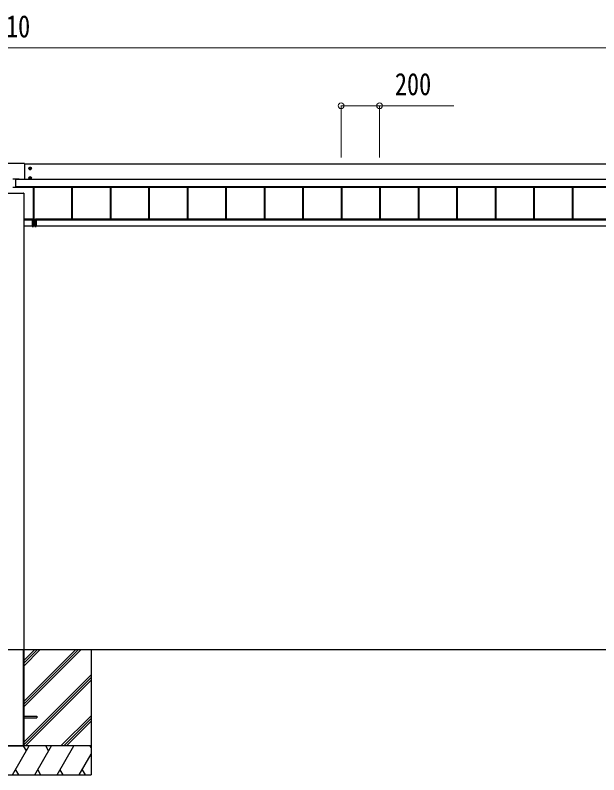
# Model space of a CAD drawing. Units: millimetres, scale not verified. Extents: x -14718 to 14718, y -10396 to 10396.
# Drawn here: x -6503 to -3471, y -7907 to -3962 of the extents above; entities that cross this region are included whole.
import ezdxf
from ezdxf.enums import TextEntityAlignment as Align

# ---------------------------------------------------------------- set-up
doc = ezdxf.new("R2010")
doc.units = ezdxf.units.MM
doc.header["$LTSCALE"] = 50
doc.layers.add('0-4_YKK_A1', color=4, linetype='Continuous')
doc.layers.add('0-5_YKK_D', color=6, linetype='Continuous', lineweight=18)
doc.styles.add('ＭＳ ゴシック', font='')
doc.styles.get('ＭＳ ゴシック').set_extended_font_data('MS Gothic')

msp = doc.modelspace()

# ---------------------------------------------------------------- linework, layer by layer
at = {"layer": '0-4_YKK_A1'}
for p, q in [((-6456.43, -4731.95), (-6560.43, -4731.95)), ((-6455.43, -4732.95), (-6455.43, -4814.6)), ((-1961.43, -4736.17), (-6455.43, -4736.17)), ((-6432.68, -4757.91), (-6418.18, -4757.91)), ((-6427.71, -4757.15), (-6428.43, -4757.15)), ((-6425.43, -4765.16), (-6425.43, -4750.66)), ((-6423.15, -4758.67), (-6422.43, -4758.67)), ((-6515.93, -4812.1), (-6500.93, -4812.1)), ((-6500.93, -4812.1), (-6500.93, -4857.25)), ((-6500.93, -4812.28), (-6481.93, -4812.28)), ((-6481.93, -4814.6), (-6481.93, -4812.28)), ((-6432.68, -4807.88), (-6418.18, -4807.88)), ((-6427.71, -4807.12), (-6428.43, -4807.12)), ((-6425.43, -4815.13), (-6425.43, -4800.63)), ((-6423.15, -4808.64), (-6422.43, -4808.64)), ((-6500.93, -4814.28), (-6481.93, -4814.28)), ((-1809.93, -4814.6), (-6500.93, -4814.6)), ((-1809.93, -4815.08), (-6500.93, -4815.08)), ((-6558.13, -4886.6), (-6458.73, -4886.6)), ((-6500.93, -4857.25), (-6515.93, -4857.25)), ((-1809.93, -4854.06), (-6500.93, -4854.06)), ((-1809.93, -4854.58), (-6500.93, -4854.58)), ((-6500.93, -4854.72), (-1809.93, -4854.72)), ((-1809.93, -4854.72), (-6500.93, -4854.72)), ((-6462.43, -4886.52), (-6462.43, -4886.6)), ((-6460.93, -4886.51), (-6461.93, -4886.51)), ((-6461.93, -4886.51), (-6461.93, -4886.6)), ((-6460.93, -4886.31), (-6460.93, -4886.6)), ((-6460.63, -4886.3), (-6458.73, -4886.3)), ((-6460.63, -4886.3), (-6460.63, -4886.6)), ((-6458.73, -4886.3), (-6458.73, -4886.6)), ((-6458.73, -4886.6), (-6458.43, -4886.6)), ((-6458.43, -4886.31), (-6458.43, -4886.6)), ((-6458.43, -4886.6), (-6458.43, -7253.3)), ((-6409.93, -4854.72), (-6409.93, -5022.51)), ((-6409.53, -4854.72), (-6409.53, -5022.51)), ((-6406.93, -4854.72), (-6406.93, -5022.51)), ((-6209.93, -4854.72), (-6209.93, -5020.94)), ((-6207.33, -4854.72), (-6207.33, -5020.94)), ((-6206.93, -4854.72), (-6206.93, -5020.94)), ((-6009.93, -4854.72), (-6009.93, -5020.94)), ((-6007.33, -4854.72), (-6007.33, -5020.94)), ((-6006.93, -4854.72), (-6006.93, -5020.94)), ((-5809.93, -4854.72), (-5809.93, -5020.94)), ((-5807.33, -4854.72), (-5807.33, -5020.94)), ((-5806.93, -4854.72), (-5806.93, -5020.94)), ((-5609.93, -4854.72), (-5609.93, -5020.94)), ((-5607.33, -4854.72), (-5607.33, -5020.94)), ((-5606.93, -4854.72), (-5606.93, -5020.94)), ((-5409.93, -4854.72), (-5409.93, -5020.94)), ((-5407.33, -4854.72), (-5407.33, -5020.94)), ((-5406.93, -4854.72), (-5406.93, -5020.94)), ((-5209.93, -4854.72), (-5209.93, -5020.94)), ((-5207.33, -4854.72), (-5207.33, -5020.94)), ((-5206.93, -4854.72), (-5206.93, -5020.94)), ((-5009.93, -4854.72), (-5009.93, -5020.94)), ((-5007.33, -4854.72), (-5007.33, -5020.94)), ((-5006.93, -4854.72), (-5006.93, -5020.94)), ((-4809.93, -4854.72), (-4809.93, -5020.94)), ((-4807.33, -4854.72), (-4807.33, -5020.94)), ((-4806.93, -4854.72), (-4806.93, -5020.94)), ((-4609.93, -4854.72), (-4609.93, -5020.94)), ((-4607.33, -4854.72), (-4607.33, -5020.94)), ((-4606.93, -4854.72), (-4606.93, -5020.94)), ((-4409.93, -4854.72), (-4409.93, -5020.94)), ((-4407.33, -4854.72), (-4407.33, -5020.94)), ((-4406.93, -4854.72), (-4406.93, -5020.94)), ((-4209.93, -4854.72), (-4209.93, -5020.94)), ((-4207.33, -4854.72), (-4207.33, -5020.94)), ((-4206.93, -4854.72), (-4206.93, -5020.94)), ((-4009.93, -4854.72), (-4009.93, -5020.94)), ((-4007.33, -4854.72), (-4007.33, -5020.94)), ((-4006.93, -4854.72), (-4006.93, -5020.94)), ((-3809.93, -4854.72), (-3809.93, -5020.94)), ((-3807.33, -4854.72), (-3807.33, -5020.94)), ((-3806.93, -4854.72), (-3806.93, -5020.94)), ((-3609.93, -4854.72), (-3609.93, -5020.94)), ((-3607.33, -4854.72), (-3607.33, -5020.94)), ((-3606.93, -4854.72), (-3606.93, -5020.94)), ((-6410.43, -5020.94), (-6458.43, -5020.94)), ((-6410.43, -5022.95), (-6458.43, -5022.95)), ((-6414.43, -5025.82), (-6458.43, -5025.82)), ((-6414.43, -5025.58), (-6414.43, -5025.78)), ((-6408.71, -5025.59), (-6414.43, -5025.58)), ((-6414.43, -5026.08), (-6408.23, -5026.09)), ((-6410.43, -5020.94), (-6410.43, -5025.58)), ((-6410.43, -5022.51), (-6398.43, -5022.51)), ((-6408.71, -5023.01), (-6408.71, -5025.59)), ((-6408.71, -5023.01), (-6408.43, -5023.01)), ((-6408.71, -5025.59), (-6408.43, -5025.59)), ((-6408.23, -5025.79), (-6408.23, -5025.79)), ((-6408.21, -5022.51), (-6407.93, -5022.51)), ((-6408.21, -5026.09), (-6407.93, -5026.09)), ((-6407.93, -5026.09), (-6407.93, -5022.51)), ((-6407.93, -5059.17), (-6407.93, -5026.09)), ((-6400.93, -5026.09), (-6400.93, -5022.51)), ((-6400.65, -5022.51), (-6400.93, -5022.51)), ((-6400.93, -5059.17), (-6400.93, -5026.09)), ((-6400.65, -5026.09), (-6400.93, -5026.09)), ((-6400.63, -5025.79), (-6400.63, -5025.79)), ((-6394.43, -5026.08), (-6400.63, -5026.09)), ((-6400.15, -5023.01), (-6400.43, -5023.01)), ((-6400.15, -5025.59), (-6400.43, -5025.59)), ((-6400.15, -5023.01), (-6400.15, -5025.59)), ((-6400.15, -5025.59), (-6394.43, -5025.58)), ((-1958.43, -5020.94), (-6398.43, -5020.94)), ((-6398.43, -5020.94), (-6398.43, -5025.58)), ((-1958.43, -5022.95), (-6398.43, -5022.95)), ((-6394.43, -5025.58), (-6394.43, -5025.78)), ((-1958.43, -5025.82), (-6394.43, -5025.82)), ((-6414.43, -5057.3), (-6457.58, -5057.3)), ((-6414.43, -5059.85), (-6408.21, -5059.47)), ((-6414.43, -5059.55), (-6414.43, -5059.85)), ((-6407.93, -5059.17), (-6408.21, -5059.17)), ((-6400.93, -5059.17), (-6400.65, -5059.17)), ((-6394.43, -5059.85), (-6400.65, -5059.47)), ((-1959.28, -5057.3), (-6394.43, -5057.3)), ((-6394.43, -5059.55), (-6394.43, -5059.85)), ((-11058.43, -7257.3), (-1408.43, -7257.3)), ((-6558.13, -7257.3), (-6458.73, -7257.3)), ((-6462.43, -7257.3), (-6462.43, -7757.3)), ((-6460.93, -7257.3), (-6460.93, -7757.3)), ((-6458.43, -7253.3), (-6458.43, -7757.3)), ((-6458.43, -7257.3), (-6458.43, -7757.3)), ((-6458.43, -7342.3), (-6373.43, -7257.3)), ((-6458.43, -7328.15), (-6387.57, -7257.3)), ((-6458.43, -7314.01), (-6401.72, -7257.3)), ((-6458.43, -7554.43), (-6161.34, -7257.34)), ((-6458.43, -7540.28), (-6175.48, -7257.34)), ((-6458.43, -7526.14), (-6189.62, -7257.34)), ((-6108.43, -7257.3), (-6108.43, -7907.3)), ((-6458.43, -7738.27), (-6108.43, -7388.28)), ((-6458.43, -7752.41), (-6108.43, -7402.42)), ((-6449.17, -7757.3), (-6108.43, -7416.56)), ((-6458.43, -7602.8), (-6390.93, -7602.8)), ((-6458.43, -7611.8), (-6390.93, -7611.8)), ((-6390.93, -7602.8), (-6390.93, -7611.8)), ((-6265.32, -7757.3), (-6108.43, -7600.41)), ((-6251.18, -7757.3), (-6108.43, -7614.55)), ((-6237.04, -7757.3), (-6108.43, -7628.69)), ((-6108.43, -7757.3), (-6908.43, -7757.3)), ((-6108.43, -7757.3), (-6908.43, -7757.3)), ((-6558.43, -7757.3), (-6458.43, -7757.3)), ((-6516.44, -7907.3), (-6429.84, -7757.3)), ((-6444.84, -7783.28), (-6459.84, -7757.3)), ((-6400.97, -7907.3), (-6314.37, -7757.3)), ((-6329.37, -7783.28), (-6344.37, -7757.3)), ((-6285.5, -7907.3), (-6198.9, -7757.3)), ((-6108.43, -7765.96), (-6113.43, -7757.3)), ((-6170.03, -7907.3), (-6108.43, -7800.6)), ((-6501.44, -7881.32), (-6486.44, -7907.3)), ((-6385.98, -7881.32), (-6370.98, -7907.3)), ((-6270.5, -7881.32), (-6255.51, -7907.3)), ((-6155.03, -7881.32), (-6140.04, -7907.3)), ((-6908.43, -7907.3), (-6108.43, -7907.3))]:
    msp.add_line(p, q, dxfattribs=at)
for points in [[(-6425.43, -4752.13), (-6430.43, -4755.02), (-6430.43, -4760.79), (-6425.43, -4763.68), (-6420.43, -4760.79), (-6420.43, -4755.02)], [(-6425.43, -4802.1), (-6430.43, -4804.99), (-6430.43, -4810.76), (-6425.43, -4813.65), (-6420.43, -4810.76), (-6420.43, -4804.99)]]:
    msp.add_lwpolyline(points, close=True, dxfattribs=at)
for points in [[(-6428.43, -4757.15), (-6428.43, -4758.67), (-6427.71, -4758.67)], [(-6424.67, -4755.63), (-6424.67, -4754.91), (-6426.19, -4754.91), (-6426.19, -4755.63)], [(-6426.19, -4760.19), (-6426.19, -4760.91), (-6424.67, -4760.91), (-6424.67, -4760.19)], [(-6422.43, -4758.67), (-6422.43, -4757.15), (-6423.15, -4757.15)], [(-6428.43, -4807.12), (-6428.43, -4808.64), (-6427.71, -4808.64)], [(-6424.67, -4805.6), (-6424.67, -4804.88), (-6426.19, -4804.88), (-6426.19, -4805.6)], [(-6426.19, -4810.16), (-6426.19, -4810.88), (-6424.67, -4810.88), (-6424.67, -4810.16)], [(-6422.43, -4808.64), (-6422.43, -4807.12), (-6423.15, -4807.12)], [(-6408.25, -5025.79), (-6414.43, -5025.78), (-6414.43, -5026.08), (-6414.43, -5059.55)], [(-6408.21, -5026.09), (-6408.21, -5059.17), (-6414.43, -5059.55)], [(-6408.43, -5025.61), (-6408.43, -5025.59), (-6408.43, -5023.01)], [(-6408.23, -5025.79), (-6408.23, -5025.79), (-6408.24, -5025.79)], [(-6400.65, -5026.09), (-6400.65, -5059.17), (-6394.43, -5059.55)], [(-6400.63, -5025.79), (-6400.63, -5025.79), (-6400.62, -5025.79)], [(-6400.61, -5025.79), (-6394.43, -5025.78), (-6394.43, -5026.08), (-6394.43, -5059.55)], [(-6400.43, -5025.61), (-6400.43, -5025.59), (-6400.43, -5023.01)], [(-6558.13, -7257.3), (-6458.73, -7257.3), (-6458.43, -7257.3)]]:
    msp.add_lwpolyline(points, dxfattribs=at)
for centre, radius in [((-6425.43, -4757.91), 6.25), ((-6425.43, -4757.91), 5), ((-6425.43, -4807.88), 6.25), ((-6425.43, -4807.88), 5)]:
    msp.add_circle(centre, radius, dxfattribs=at)
for centre, radius, start, end in [((-6456.43, -4732.95), 1, 0.01746, 90.01745), ((-6425.43, -4757.91), 5.58, 153.74848, 206.25152), ((-6425.43, -4757.91), 5.58, 93.74848, 146.25152), ((-6425.43, -4757.91), 5.58, 213.74848, 266.25152), ((-6427.71, -4755.63), 1.52, 270, 0), ((-6427.71, -4760.19), 1.52, 0, 90), ((-6425.43, -4757.91), 5.58, 33.74848, 86.25152), ((-6425.43, -4757.91), 5.58, 273.74848, 326.25152), ((-6423.15, -4755.63), 1.52, 180, 270), ((-6423.15, -4760.19), 1.52, 90, 180), ((-6425.43, -4757.91), 5.58, 333.74848, 26.25152), ((-6425.43, -4807.88), 5.58, 153.74848, 206.25152), ((-6425.43, -4807.88), 5.58, 93.74848, 146.25152), ((-6425.43, -4807.88), 5.58, 213.74848, 266.25152), ((-6427.71, -4805.6), 1.52, 270, 0), ((-6427.71, -4810.16), 1.52, 0, 90), ((-6425.43, -4807.88), 5.58, 33.74848, 86.25152), ((-6425.43, -4807.88), 5.58, 273.74848, 326.25152), ((-6423.15, -4805.6), 1.52, 180, 270), ((-6423.15, -4810.16), 1.52, 90, 180), ((-6425.43, -4807.88), 5.58, 333.74848, 26.25152), ((-6408.64, -5027.58), 1.98, 83.79926, 91.95127), ((-6408.25, -5026.09), 0.3, 87.77338, 89.77816), ((-6408.25, -5025.93), 0.141, 85.77463, 89.9759), ((-6409.48, -5026.01), 1.25, 356.45735, 10.27369), ((-6409.44, -5025.97), 1.21, 354.17006, 8.37745), ((-6409.56, -5022.57), 1.35, 350.09675, 2.91202), ((-6408.23, -5022.51), 0.3, 269.98255, 359.98254), ((-6408.23, -5026.09), 0.3, 0, 89.87763), ((-6409.43, -5026.01), 1.22, 356.27163, 10.47203), ((-6400.63, -5022.51), 0.3, 180.01746, 270.01745), ((-6400.63, -5026.09), 0.3, 90.12237, 180), ((-6399.44, -5026.01), 1.22, 169.52797, 183.72837), ((-6399.3, -5022.57), 1.35, 177.08798, 189.90325), ((-6399.38, -5026.01), 1.25, 169.72631, 183.54265), ((-6399.42, -5025.97), 1.21, 171.62255, 185.82994), ((-6400.61, -5026.09), 0.3, 90.22184, 92.22662), ((-6400.61, -5025.93), 0.141, 90.0241, 94.22537), ((-6400.22, -5027.58), 1.98, 88.04873, 96.20074), ((-6408.23, -5059.17), 0.3, 273.5, 0), ((-6409.44, -5059.32), 1.24, 353.06854, 6.93146), ((-6400.63, -5059.17), 0.3, 180, 266.5), ((-6399.42, -5059.32), 1.24, 173.06854, 186.93146)]:
    msp.add_arc(centre, radius, start, end, dxfattribs=at)
for centre, major_axis, ratio, start_param, end_param in [((-6461.93, -4886.52), (0.5, 0), 0.034921, 1.5707963, 3.1415927), ((-6460.63, -4886.31), (0.3, 0), 0.034921, 1.5707963, 3.1415927), ((-6458.73, -4886.31), (0.3, 0), 0.034921, 6.2831853, 7.8539816), ((-6408.21, -5023.01), (-0.301, 0.4), 0.997782, 5.6362522, 7.2070486), ((-6408.73, -5025.59), (-0.001, 0.2), 0.09157, 4.6769241, 4.7117655), ((-6408.23, -5025.59), (0.482, 0.007), 0.414889, 3.1353871, 4.6694768), ((-6408.23, -5023.01), (-0.108, 0.169), 0.994155, 5.7105836, 7.28138), ((-6408.23, -5025.59), (0.145, 0.15), 0.921201, 2.3804184, 3.9145081), ((-6408.21, -5025.59), (-0.301, 0.4), 0.997782, 2.4579529, 2.4946596), ((-6400.65, -5023.01), (0.301, 0.4), 0.997782, 5.3593221, 6.9301184), ((-6400.65, -5025.59), (0.301, 0.4), 0.997782, 3.7885257, 3.8252324), ((-6400.63, -5023.01), (0.108, 0.169), 0.994155, 5.2849907, 6.855787), ((-6400.63, -5025.59), (-0.145, 0.15), 0.921201, 2.3686772, 3.9027669), ((-6400.63, -5025.59), (-0.482, 0.007), 0.414889, 1.6137085, 3.1477982), ((-6400.13, -5025.59), (0.001, 0.2), 0.09157, 1.5714198, 1.6062613)]:
    msp.add_ellipse(centre, major_axis=major_axis, ratio=ratio, start_param=start_param, end_param=end_param, dxfattribs=at)
at = {"layer": '0-5_YKK_D'}
for p, q in [((-11038.43, -4131.95), (-1978.43, -4131.95)), ((-4809.93, -4701.01), (-4809.93, -4430.95)), ((-4609.93, -4701.01), (-4609.93, -4430.95))]:
    msp.add_line(p, q, dxfattribs=at)
msp.add_lwpolyline([(-4809.93, -4431.95), (-4609.93, -4431.95), (-4224.83, -4431.95)], dxfattribs=at)
for centre in [(-4809.93, -4431.95), (-4609.93, -4431.95)]:
    msp.add_circle(centre, 14.88, dxfattribs=at)

# ---------------------------------------------------------------- texts
at = {"layer": '0-5_YKK_D', "style": 'ＭＳ ゴシック', "width": 0.8}
for s, p in [('D=9410', (-6802.43, -4111.95)), ('200', (-4530.43, -4411.95))]:
    msp.add_text(s, height=115.5, dxfattribs=at).set_placement(p, align=Align.BOTTOM_LEFT)

doc.saveas('drawing.dxf')
